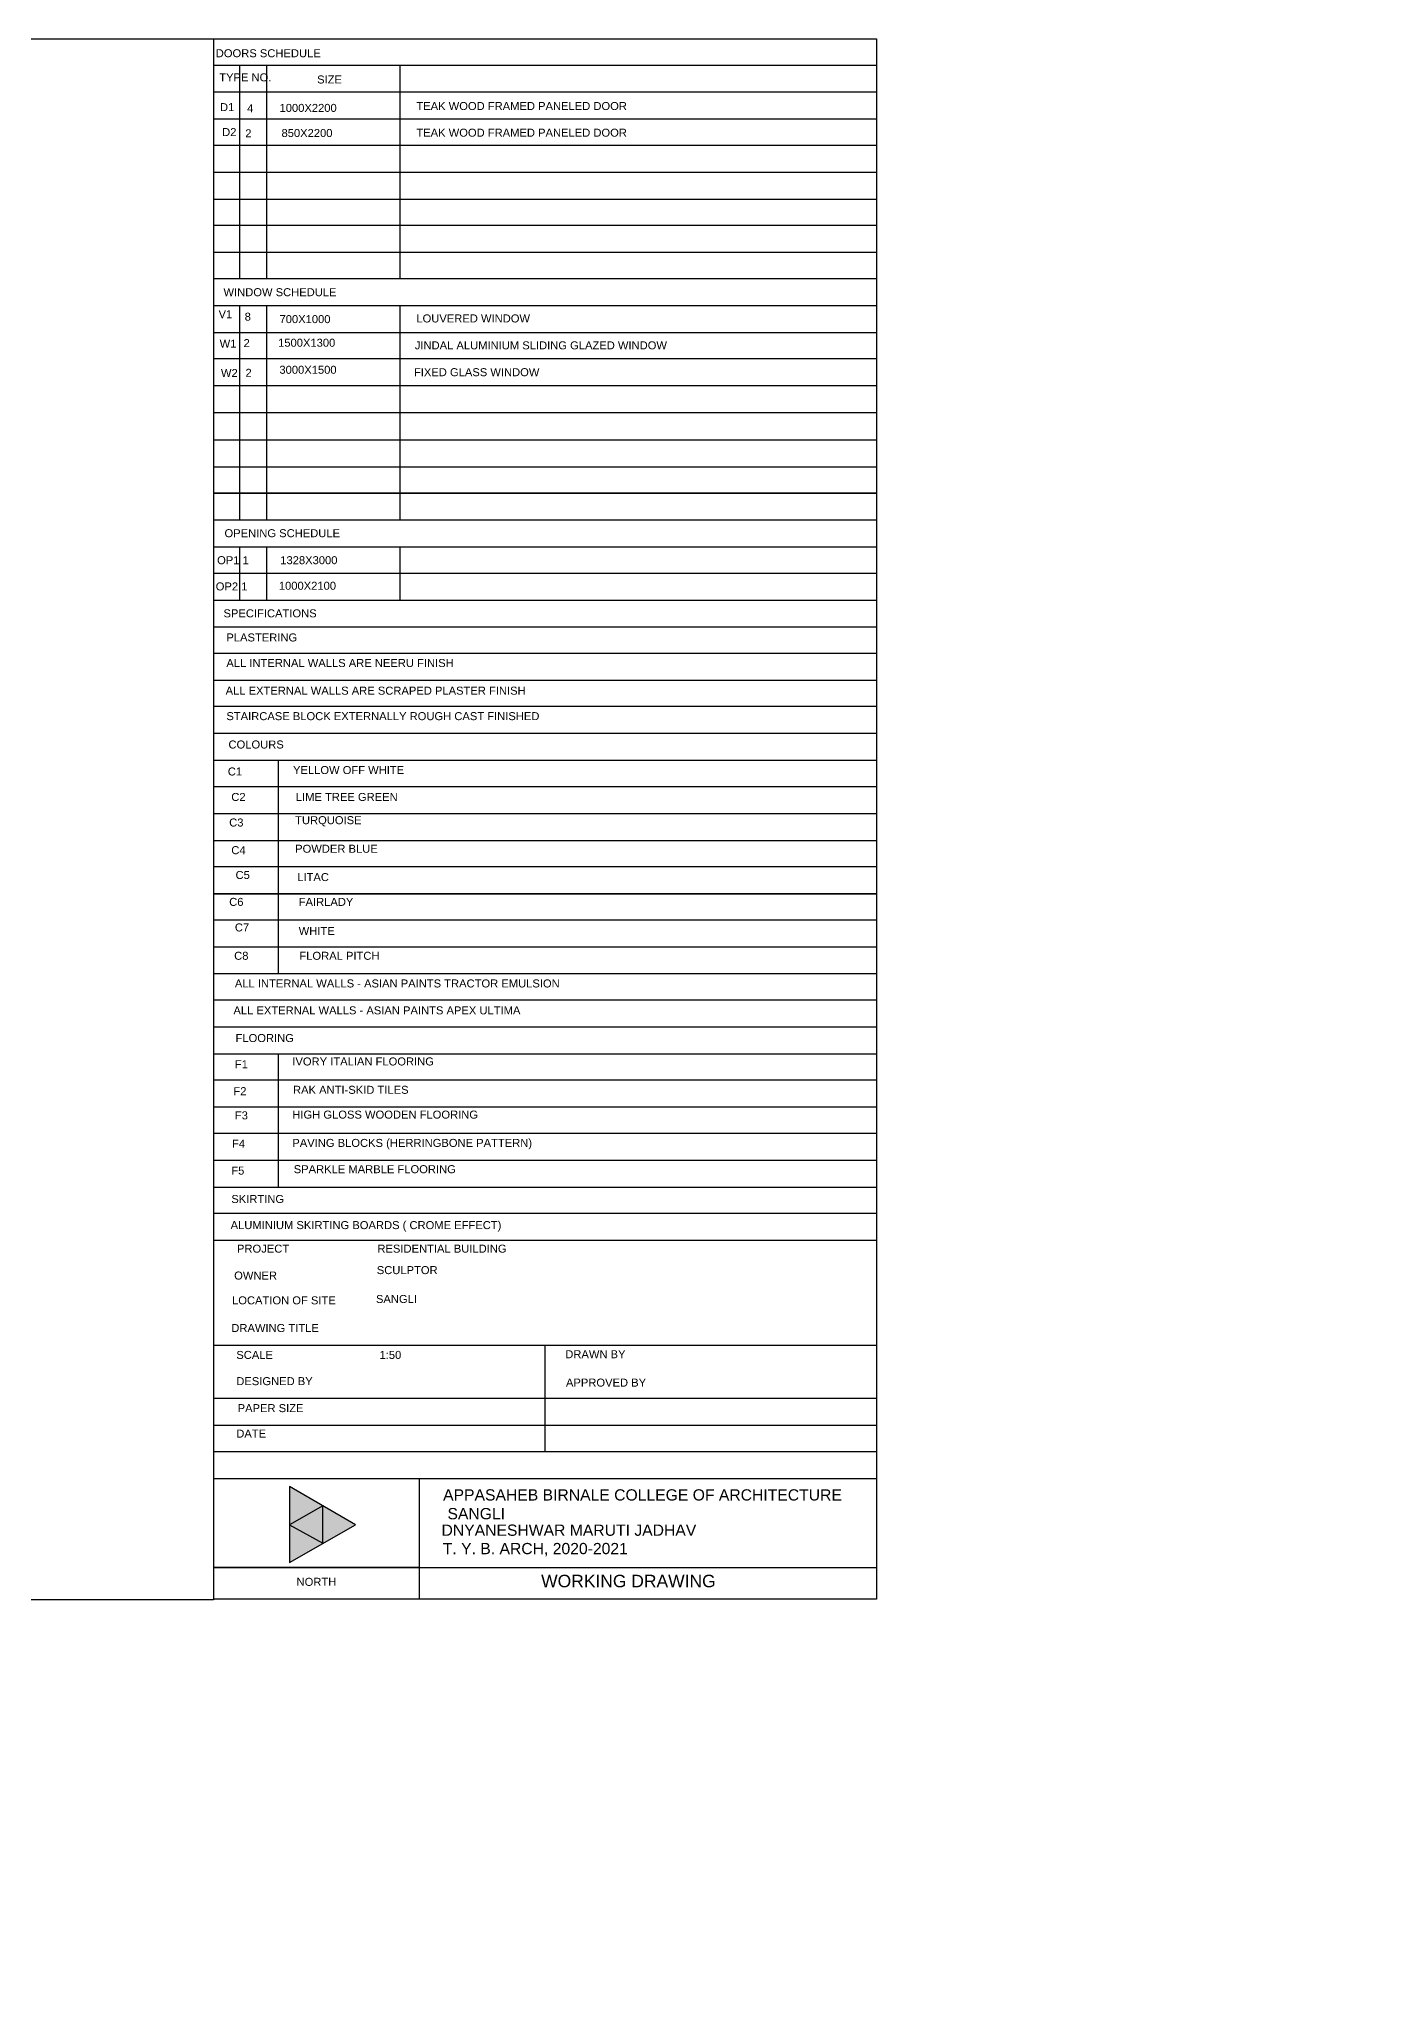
# Model space of a CAD drawing. Header units: metres. Extents: x 3586 to 7307, y 3108 to 6437.
# Drawn here: x 3929.03 to 3950.34, y 3230.61 to 3261.67 of the extents above; entities that cross this region are included whole.
import ezdxf

# ---------------------------------------------------------------- set-up
doc = ezdxf.new("R2010")
doc.units = ezdxf.units.M
doc.linetypes.add('DASHED', pattern=[0.75, 0.5, -0.25])
for name, color, linetype in [('DIMENSION', 255, 'DASHED'), ('PDF2_0', 7, 'Continuous'), ('PDF2_Text', 7, 'Continuous'), ('wall', 7, 'Continuous')]:
    doc.layers.add(name, color=color, linetype=linetype)
doc.styles.add('PDF Arial', font='arial.ttf')
doc.styles.get("Standard").update_dxf_attribs({"font": 'arial.ttf'})

msp = doc.modelspace()

# ---------------------------------------------------------------- hatches: boundary and pattern name
at = {"layer": 'wall'}
h = msp.add_hatch(dxfattribs=at)
h.set_pattern_fill('ANSI35', color=256, scale=0.05)
h.paths.add_polyline_path([(3848.167, 3244.318), (3847.867, 3244.318), (3847.867, 3242.318), (3847.017, 3242.318), (3847.017, 3242.018), (3848.167, 3242.018)])
h.paths.add_polyline_path([(3852.152, 3245.618), (3850.231, 3245.618), (3850.231, 3245.318), (3852.152, 3245.318)])
h.paths.add_polyline_path([(3851.467, 3245.965), (3851.167, 3245.965), (3851.167, 3245.618), (3851.467, 3245.618)])
h.paths.add_polyline_path([(3851.467, 3247.368), (3851.426, 3247.368), (3851.426, 3247.367), (3851.301, 3247.367), (3851.167, 3247.368), (3851.167, 3246.965), (3851.467, 3246.965)])
h.paths.add_polyline_path([(3851.467, 3249.264), (3851.167, 3249.264), (3851.167, 3248.868), (3851.467, 3248.868)])
h.paths.add_polyline_path([(3851.467, 3250.618), (3851.167, 3250.618), (3851.167, 3250.264), (3851.467, 3250.264)])
h.paths.add_polyline_path([(3852.152, 3250.918), (3849.167, 3250.918), (3849.167, 3250.618), (3852.152, 3250.618)])
h.paths.add_polyline_path([(3849.167, 3250.918), (3848.231, 3250.921), (3848.231, 3250.618), (3849.167, 3250.618)])
h.paths.add_polyline_path([(3842.167, 3247.118), (3841.867, 3247.118), (3841.867, 3245.618), (3842.167, 3245.618)])
h.paths.add_polyline_path([(3837.367, 3245.965), (3837.067, 3245.965), (3837.067, 3245.618), (3837.367, 3245.618)])
h.paths.add_polyline_path([(3837.367, 3248.418), (3837.067, 3248.418), (3837.067, 3246.965), (3837.367, 3246.965)])
h.paths.add_polyline_path([(3916.648, 3245.142), (3915.359, 3245.142), (3915.359, 3250.442), (3915.059, 3250.442), (3915.059, 3245.142), (3913.77, 3245.142), (3913.77, 3244.842), (3916.648, 3244.842)])
h.paths.add_polyline_path([(3913.07, 3245.142), (3912.414, 3245.142), (3912.414, 3244.842), (3913.07, 3244.842)])
h.paths.add_polyline_path([(3912.014, 3245.142), (3910.943, 3245.142), (3910.943, 3244.842), (3912.014, 3244.842)])
h.paths.add_polyline_path([(3910.243, 3245.142), (3908.656, 3245.142), (3908.656, 3244.975), (3908.589, 3244.975), (3908.589, 3245.075), (3908.623, 3245.075), (3908.623, 3245.092, 0.013524), (3908.621, 3245.142), (3908.559, 3245.142), (3908.559, 3244.842), (3910.243, 3244.842)])
h.paths.add_polyline_path([(3907.259, 3245.142), (3904.759, 3245.142), (3904.759, 3247.342), (3905.616, 3247.342), (3905.616, 3247.642), (3904.759, 3247.642), (3904.759, 3250.142), (3905.55, 3250.142), (3905.55, 3250.442), (3904.459, 3250.442), (3904.459, 3244.842), (3907.259, 3244.842)])
h.paths.add_polyline_path([(3907.559, 3246.342), (3907.259, 3246.342), (3907.259, 3245.142), (3907.559, 3245.142)])
h.paths.add_polyline_path([(3921.659, 3246.142), (3921.359, 3246.142), (3921.359, 3245.142), (3919.85, 3245.142), (3919.85, 3244.842), (3921.659, 3244.842)])
h.paths.add_polyline_path([(3922.344, 3245.142), (3921.659, 3245.142), (3921.659, 3244.842), (3922.344, 3244.842)])
h.paths.add_polyline_path([(3921.659, 3250.442), (3919.359, 3250.442), (3919.359, 3250.142), (3921.359, 3250.142), (3921.359, 3249.142), (3921.659, 3249.142)])
h.paths.add_polyline_path([(3922.344, 3250.442), (3921.659, 3250.442), (3921.659, 3250.142), (3922.344, 3250.142)])
h.paths.add_polyline_path([(3922.732, 3253.358), (3922.432, 3253.358), (3922.432, 3251.267), (3922.732, 3251.267)])
h.paths.add_polyline_path([(3919.359, 3250.442), (3918.424, 3250.442), (3918.424, 3250.142), (3919.359, 3250.142)])
h.paths.add_polyline_path([(3914.059, 3250.442), (3912.459, 3250.442), (3912.459, 3250.142), (3914.059, 3250.142)])
h.paths.add_polyline_path([(3912.059, 3250.442), (3910.559, 3250.442), (3910.559, 3250.916), (3910.259, 3250.916), (3910.259, 3250.442), (3907.659, 3250.442), (3907.659, 3250.142), (3912.059, 3250.142)])
h.paths.add_polyline_path([(3910.559, 3251.585), (3910.259, 3251.585), (3910.259, 3250.916), (3910.559, 3250.916)])
h.paths.add_polyline_path([(3910.559, 3254.228), (3910.259, 3254.228), (3910.259, 3253.085), (3910.559, 3253.085)])
h.paths.add_polyline_path([(3911.059, 3254.528), (3907.659, 3254.528), (3907.659, 3254.228), (3911.059, 3254.228)])
h.paths.add_polyline_path([(3916.648, 3254.528), (3912.459, 3254.528), (3912.459, 3254.228), (3916.648, 3254.228)])
h.paths.add_polyline_path([(3917.959, 3254.528), (3916.648, 3254.528), (3916.648, 3254.228), (3917.959, 3254.228)])
h.paths.add_polyline_path([(3907.259, 3250.442), (3906.25, 3250.442), (3906.25, 3250.142), (3907.259, 3250.142)], flags=16)
h.paths.add_polyline_path([(3907.559, 3250.145), (3907.259, 3250.145), (3907.259, 3250.142), (3907.259, 3247.642), (3906.616, 3247.642), (3906.616, 3247.475), (3906.616, 3247.342), (3907.559, 3247.342)])
h.paths.add_polyline_path([(3918.359, 3258.528), (3918.059, 3258.528), (3918.059, 3254.528), (3918.359, 3254.528)])
h.paths.add_polyline_path([(3918.024, 3258.828), (3916.648, 3258.828), (3916.648, 3258.528), (3918.024, 3258.528)])
h.paths.add_polyline_path([(3916.648, 3256.269), (3915.359, 3256.269), (3915.359, 3258.528), (3915.717, 3258.528), (3915.717, 3258.828), (3913.587, 3258.828), (3913.587, 3258.528), (3915.059, 3258.528), (3915.059, 3255.969), (3916.648, 3255.969)])
h.paths.add_polyline_path([(3917.059, 3256.269), (3916.648, 3256.269), (3916.648, 3255.969), (3917.059, 3255.969)])
h.paths.add_polyline_path([(3916.648, 3258.828), (3916.417, 3258.828), (3916.417, 3258.528), (3916.648, 3258.528)], flags=17)
h.paths.add_polyline_path([(3912.014, 3258.828), (3910.181, 3258.828), (3910.181, 3258.528), (3912.014, 3258.528)])
h.paths.add_polyline_path([(3912.887, 3258.828), (3912.414, 3258.828), (3912.414, 3258.528), (3912.887, 3258.528)])
h.paths.add_polyline_path([(3909.481, 3258.828), (3907.659, 3258.828), (3907.659, 3258.528), (3909.481, 3258.528)])
h.paths.add_polyline_path([(3907.559, 3258.528), (3907.259, 3258.528), (3907.259, 3257.821), (3907.559, 3257.821)])
h.paths.add_polyline_path([(3907.559, 3256.321), (3907.259, 3256.321), (3907.259, 3254.528), (3907.559, 3254.528)])
h.paths.add_polyline_path([(3974.088, 3248.523), (3973.788, 3248.523), (3973.788, 3248.112), (3974.088, 3248.112)])
h.paths.add_polyline_path([(3974.088, 3246.812), (3973.788, 3246.812), (3973.788, 3246.008), (3974.088, 3246.008)])
h.paths.add_polyline_path([(3974.088, 3245.558), (3973.788, 3245.558), (3973.788, 3245.108), (3974.088, 3245.108)])
h.paths.add_polyline_path([(3971.088, 3245.558), (3970.788, 3245.558), (3970.788, 3245.108), (3971.088, 3245.108)])
h.paths.add_polyline_path([(3974.088, 3251.488), (3973.788, 3251.488), (3973.788, 3248.973), (3974.088, 3248.973)])
h.paths.add_polyline_path([(3974.088, 3252.838), (3973.788, 3252.838), (3973.788, 3251.938), (3974.088, 3251.938)])
h.paths.add_polyline_path([(3986.261, 3254.488), (3985.961, 3254.488), (3985.961, 3251.073), (3986.261, 3251.073)])
h.paths.add_polyline_path([(3986.261, 3249.573), (3985.961, 3249.573), (3985.961, 3248.108), (3986.261, 3248.108)])
h.paths.add_polyline_path([(3986.261, 3246.608), (3985.961, 3246.608), (3985.961, 3246.008), (3986.261, 3246.008)])
h.paths.add_polyline_path([(3986.261, 3245.558), (3985.961, 3245.558), (3985.961, 3245.108), (3986.261, 3245.108)])
h.paths.add_polyline_path([(3837.662, 3214.728), (3837.362, 3214.728), (3837.362, 3212.178), (3837.662, 3212.178)])
h.paths.add_polyline_path([(3840.212, 3214.728), (3839.912, 3214.728), (3839.912, 3212.178), (3840.212, 3212.178)])
h.paths.add_polyline_path([(3841.952, 3214.728), (3841.652, 3214.728), (3841.652, 3212.178), (3841.952, 3212.178)])
h.paths.add_polyline_path([(3846.032, 3214.728), (3845.732, 3214.728), (3845.732, 3212.178), (3846.032, 3212.178)])
h.paths.add_polyline_path([(3846.032, 3211.728), (3845.732, 3211.728), (3845.732, 3209.178), (3846.032, 3209.178)])
h.paths.add_polyline_path([(3837.662, 3211.728), (3837.362, 3211.728), (3837.362, 3209.178), (3837.662, 3209.178)])
h.paths.add_polyline_path([(3851.332, 3211.278), (3851.332, 3211.728), (3851.032, 3211.728), (3851.032, 3209.178), (3851.332, 3209.178)])
h.paths.add_polyline_path([(3854.632, 3211.728), (3854.332, 3211.728), (3854.332, 3209.178), (3854.632, 3209.178)])
h.paths.add_polyline_path([(3851.332, 3212.778), (3851.032, 3212.778), (3851.032, 3212.178), (3851.332, 3212.178)])
h.paths.add_polyline_path([(3851.332, 3214.728), (3851.032, 3214.728), (3851.032, 3214.273), (3851.332, 3214.273)])
h.paths.add_polyline_path([(3851.332, 3215.928), (3851.032, 3215.928), (3851.032, 3215.178), (3851.332, 3215.178)])
h.paths.add_polyline_path([(3854.632, 3208.728), (3854.332, 3208.728), (3854.332, 3208.278), (3854.632, 3208.278)])
h.paths.add_polyline_path([(3851.332, 3208.728), (3851.032, 3208.728), (3851.032, 3208.278), (3851.332, 3208.278)])
h.paths.add_polyline_path([(3846.032, 3208.728), (3845.732, 3208.728), (3845.732, 3208.278), (3846.032, 3208.278)])
h.paths.add_polyline_path([(3841.952, 3208.728), (3841.652, 3208.728), (3841.652, 3208.278), (3841.952, 3208.278)])
h.paths.add_polyline_path([(3840.212, 3208.728), (3839.912, 3208.728), (3839.912, 3208.278), (3840.212, 3208.278)])
h.paths.add_polyline_path([(3837.662, 3208.728), (3837.362, 3208.728), (3837.362, 3208.278), (3837.662, 3208.278)])

# ---------------------------------------------------------------- linework, layer by layer
at = {"layer": 'PDF2_0', "lineweight": 30}
msp.add_lwpolyline([(3896.828, 3261.674), (3931.827, 3261.674), (3931.827, 3236.677), (3896.828, 3236.677)], close=True, dxfattribs=at)
msp.add_lwpolyline([(3931.827, 3261.674), (3942.441, 3261.674), (3942.441, 3247.984), (3942.441, 3236.688), (3931.827, 3236.688)], dxfattribs=at)
at = {"layer": 'PDF2_0', "lineweight": 25}
for points in [[(3931.827, 3261.254), (3942.441, 3261.254)], [(3932.247, 3257.837), (3932.247, 3261.254)], [(3932.678, 3257.837), (3932.678, 3261.254)], [(3934.812, 3257.837), (3934.812, 3261.254)], [(3931.827, 3260.823), (3942.441, 3260.823)], [(3931.827, 3260.391), (3942.441, 3260.391)], [(3931.827, 3259.971), (3942.441, 3259.971)], [(3931.827, 3259.54), (3942.441, 3259.54)], [(3931.827, 3259.109), (3942.441, 3259.109)], [(3931.827, 3258.689), (3942.441, 3258.689)], [(3931.827, 3258.257), (3942.441, 3258.257)], [(3931.827, 3257.837), (3942.441, 3257.837)], [(3931.827, 3257.406), (3942.441, 3257.406)], [(3932.247, 3253.966), (3932.247, 3257.406)], [(3932.678, 3253.966), (3932.678, 3257.406)], [(3934.812, 3253.966), (3934.812, 3257.406)], [(3931.827, 3256.974), (3942.441, 3256.974)], [(3931.827, 3256.554), (3942.441, 3256.554)], [(3931.827, 3256.123), (3942.441, 3256.123)], [(3931.827, 3255.692), (3942.441, 3255.692)], [(3942.441, 3255.249), (3931.827, 3255.249)], [(3942.441, 3254.818), (3931.827, 3254.818)], [(3942.441, 3253.966), (3931.827, 3253.966)], [(3942.441, 3253.535), (3931.827, 3253.535)], [(3932.247, 3252.683), (3932.247, 3253.535)], [(3932.678, 3252.683), (3932.678, 3253.535)], [(3934.812, 3252.683), (3934.812, 3253.535)], [(3942.441, 3253.115), (3931.827, 3253.115)], [(3942.441, 3252.683), (3931.827, 3252.683)], [(3942.441, 3252.252), (3931.827, 3252.252)], [(3942.441, 3251.832), (3931.827, 3251.832)], [(3942.441, 3251.401), (3931.827, 3251.401)], [(3942.441, 3250.981), (3931.827, 3250.981)], [(3942.441, 3250.549), (3931.827, 3250.549)], [(3942.441, 3250.118), (3931.827, 3250.118)], [(3932.86, 3250.118), (3932.86, 3247.984), (3932.86, 3246.701)], [(3942.441, 3249.698), (3931.827, 3249.698)], [(3942.441, 3249.266), (3931.827, 3249.266)], [(3942.441, 3248.835), (3931.827, 3248.835)], [(3942.441, 3248.415), (3931.827, 3248.415)], [(3942.441, 3247.564), (3931.827, 3247.564)], [(3942.441, 3247.132), (3931.827, 3247.132)], [(3942.441, 3246.701), (3931.827, 3246.701)], [(3942.441, 3246.281), (3931.827, 3246.281)], [(3942.441, 3245.849), (3931.827, 3245.849)], [(3942.441, 3245.418), (3931.827, 3245.418)], [(3932.86, 3245.418), (3932.86, 3243.284)], [(3942.441, 3244.998), (3931.827, 3244.998)], [(3942.441, 3244.567), (3931.827, 3244.567)], [(3942.441, 3244.147), (3931.827, 3244.147)], [(3942.441, 3243.715), (3931.827, 3243.715)], [(3942.441, 3243.284), (3931.827, 3243.284)], [(3942.441, 3242.864), (3931.827, 3242.864)], [(3942.441, 3242.433), (3931.827, 3242.433)], [(3942.441, 3240.752), (3931.827, 3240.752)], [(3937.128, 3240.752), (3937.128, 3239.05)], [(3942.441, 3239.901), (3931.827, 3239.901)], [(3942.441, 3239.47), (3931.827, 3239.47)], [(3942.441, 3239.05), (3931.827, 3239.05)], [(3942.441, 3238.618), (3931.827, 3238.618)], [(3935.119, 3238.618), (3935.119, 3236.688)], [(3935.119, 3237.199), (3931.827, 3237.199), (3942.441, 3237.199)], [(3942.441, 3236.688), (3931.827, 3236.688)]]:
    msp.add_lwpolyline(points, dxfattribs=at)
for points in [[(3931.827, 3254.398), (3942.441, 3254.398)], [(3931.827, 3247.984), (3942.441, 3247.984)], [(3934.097, 3237.88), (3933.041, 3238.493), (3933.041, 3237.279)], [(3933.575, 3238.187), (3933.041, 3237.88), (3933.575, 3237.585)]]:
    msp.add_lwpolyline(points, close=True, dxfattribs=at)
at = {"layer": 'PDF2_0', "color": 11, "true_color": 0xf27172, "transparency": 33554559}
for points in [[(3933.041, 3238.493), (3933.575, 3238.187), (3933.041, 3238.187)], [(3933.575, 3238.187), (3933.041, 3238.187), (3933.041, 3237.88)], [(3933.575, 3238.187), (3933.575, 3237.88), (3933.041, 3237.88)], [(3933.575, 3237.88), (3933.041, 3237.88), (3933.575, 3237.585)], [(3933.041, 3237.88), (3933.575, 3237.585), (3933.041, 3237.585)], [(3933.575, 3237.585), (3933.041, 3237.585), (3933.041, 3237.279)]]:
    msp.add_solid(points, dxfattribs=at)
at = {"layer": 'PDF2_0', "color": 241, "true_color": 0xf7abad, "transparency": 33554559}
for points in [[(3933.575, 3238.187), (3933.575, 3237.88), (3933.041, 3237.88)], [(3933.575, 3237.88), (3933.041, 3237.88), (3933.575, 3237.585)]]:
    msp.add_solid(points, dxfattribs=at)
at = {"layer": 'PDF2_0', "color": 1, "transparency": 33554559}
for points in [[(3933.575, 3238.187), (3934.097, 3237.88), (3933.575, 3237.88)], [(3934.097, 3237.88), (3933.575, 3237.88), (3933.575, 3237.585)]]:
    msp.add_solid(points, dxfattribs=at)

# ---------------------------------------------------------------- texts
at = {"layer": 'DIMENSION', "attachment_point": 1}
for s, width, insert, char_height in [('4', 0.22412, (3932.364, 3260.627), 0.128), ('2', 0.22922, (3932.334, 3260.225), 0.128), ('850X2200', 1.00412, (3932.914, 3260.23), 0.1281), ('8', 0.25437, (3932.324, 3257.289), 0.128), ('W1', 0.23375, (3931.924, 3256.857), 0.1281), ('2', 0.37239, (3932.306, 3256.866), 0.128), ('1500X1300', 1.16578, (3932.859, 3256.872), 0.1281), ('W2', 0.18029, (3931.944, 3256.387), 0.1281), ('2', 0.2188, (3932.337, 3256.39), 0.128), ('3000X1500', 0.93012, (3932.88, 3256.439), 0.1281), ('SCULPTOR', 1.88441, (3934.439, 3242.023), 0.1281)]:
    msp.add_mtext_dynamic_manual_height_columns(s, width=width, gutter_width=12.5, heights=[0], dxfattribs=dict(at, insert=insert, char_height=char_height))
at = {"layer": 'PDF2_Text', "attachment_point": 7, "style": 'PDF Arial'}
for s, insert, char_height in [('DOORS SCHEDULE', (3931.861, 3261.377), 0.12812), ('TYPE NO.', (3931.917, 3260.991), 0.1281), ('SIZE', (3933.484, 3260.957), 0.1281), ('D1 ', (3931.929, 3260.516), 0.1281), ('1000X2200', (3932.882, 3260.502), 0.1281), ('TEAK WOOD FRAMED PANELED DOOR', (3935.073, 3260.532), 0.12812), ('D2 ', (3931.963, 3260.117), 0.1281), ('TEAK WOOD FRAMED PANELED DOOR', (3935.073, 3260.105), 0.12812), ('WINDOW SCHEDULE', (3931.985, 3257.551), 0.12812), ('V1 ', (3931.906, 3257.201), 0.1281), ('700X1000', (3932.882, 3257.12), 0.1281), ('LOUVERED WINDOW', (3935.073, 3257.131), 0.12812), ('JINDAL ALUMINIUM SLIDING GLAZED WINDOW', (3935.048, 3256.7), 0.12812), ('FIXED GLASS WINDOW', (3935.034, 3256.27), 0.12812), ('OPENING SCHEDULE', (3932.001, 3253.692), 0.12812), ('OP1 1', (3931.883, 3253.26), 0.1281), ('1328X3000', (3932.894, 3253.26), 0.1281), ('OP2 1', (3931.861, 3252.84), 0.1281), ('1000X2100', (3932.871, 3252.851), 0.1281), ('SPECIFICATIONS', (3931.985, 3252.409), 0.12812), ('PLASTERING', (3932.031, 3252.023), 0.1281), ('ALL INTERNAL WALLS ARE NEERU FINISH', (3932.031, 3251.614), 0.12812), ('ALL EXTERNAL WALLS ARE SCRAPED PLASTER FINISH', (3932.019, 3251.171), 0.12812), ('STAIRCASE BLOCK EXTERNALLY ROUGH CAST FINISHED', (3932.031, 3250.763), 0.12812), ('COLOURS', (3932.065, 3250.309), 0.1281), ('C1', (3932.054, 3249.877), 0.1281), ('YELLOW OFF WHITE', (3933.098, 3249.9), 0.12812), ('C2', (3932.11, 3249.469), 0.1281), ('LIME TREE GREEN', (3933.143, 3249.469), 0.12812), ('C3', (3932.076, 3249.06), 0.1281), ('TURQUOISE', (3933.132, 3249.064), 0.1281), ('C4', (3932.11, 3248.617), 0.1281), ('POWDER BLUE', (3933.132, 3248.64), 0.12812), ('C5', (3932.178, 3248.22), 0.1281), ('LITAC', (3933.166, 3248.186), 0.1281), ('C6', (3932.076, 3247.789), 0.1281), ('FAIRLADY', (3933.189, 3247.791), 0.1281), ('C7', (3932.167, 3247.38), 0.1281), ('WHITE', (3933.189, 3247.325), 0.1281), ('C8', (3932.156, 3246.926), 0.1281), ('FLORAL PITCH', (3933.2, 3246.926), 0.12812), ('ALL INTERNAL WALLS - ASIAN PAINTS TRACTOR EMULSION', (3932.167, 3246.483), 0.12812), ('ALL EXTERNAL WALLS - ASIAN PAINTS APEX ULTIMA', (3932.144, 3246.052), 0.12812), ('FLOORING', (3932.178, 3245.609), 0.1281), ('F1', (3932.167, 3245.191), 0.1281), ('IVORY ITALIAN FLOORING', (3933.087, 3245.234), 0.12812), ('F2', (3932.144, 3244.76), 0.1281), ('RAK ANTI-SKID TILES', (3933.098, 3244.78), 0.12812), ('HIGH GLOSS WOODEN FLOORING', (3933.087, 3244.383), 0.12812), ('F3', (3932.167, 3244.371), 0.1281), ('F4', (3932.122, 3243.92), 0.1281), ('PAVING BLOCKS (HERRINGBONE PATTERN)', (3933.087, 3243.893), 0.12812), ('F5', (3932.11, 3243.486), 0.1281), ('SPARKLE MARBLE FLOORING', (3933.109, 3243.509), 0.12812), ('SKIRTING', (3932.11, 3243.032), 0.1281), ('ALUMINIUM SKIRTING BOARDS ( CROME EFFECT)', (3932.099, 3242.577), 0.12812), ('PROJECT', (3932.201, 3242.237), 0.1281), ('RESIDENTIAL BUILDING', (3934.449, 3242.237), 0.12812), ('OWNER', (3932.156, 3241.806), 0.1281), ('LOCATION OF SITE', (3932.122, 3241.409), 0.12812), ('SANGLI', (3934.426, 3241.431), 0.1281), ('DRAWING TITLE', (3932.11, 3240.966), 0.12812), ('SCALE', (3932.19, 3240.535), 0.1281), ('1:50', (3934.483, 3240.535), 0.1281), ('DRAWN BY', (3937.457, 3240.548), 0.1281), ('DESIGNED BY', (3932.19, 3240.115), 0.12812), ('APPROVED BY', (3937.468, 3240.092), 0.12812), ('PAPER SIZE', (3932.212, 3239.683), 0.1281), ('DATE', (3932.19, 3239.277), 0.1281), ('APPASAHEB BIRNALE COLLEGE OF ARCHITECTURE\\P SANGLI', (3935.501, 3237.967), 0.17999), ('T. Y. B. ARCH, 2020-2021', (3935.496, 3237.377), 0.17999), ('WORKING DRAWING', (3937.071, 3236.878), 0.19999), ('NORTH', (3933.155, 3236.902), 0.1281)]:
    msp.add_mtext(s, dxfattribs=dict(at, insert=insert, char_height=char_height))
at = {"layer": 'wall', "insert": (3935.266, 3237.885), "char_height": 0.18, "attachment_point": 1}
msp.add_mtext_dynamic_manual_height_columns('   DNYANESHWAR MARUTI JADHAV ', width=4.30952, gutter_width=12.5, heights=[0], dxfattribs=at)

doc.saveas('drawing.dxf')
